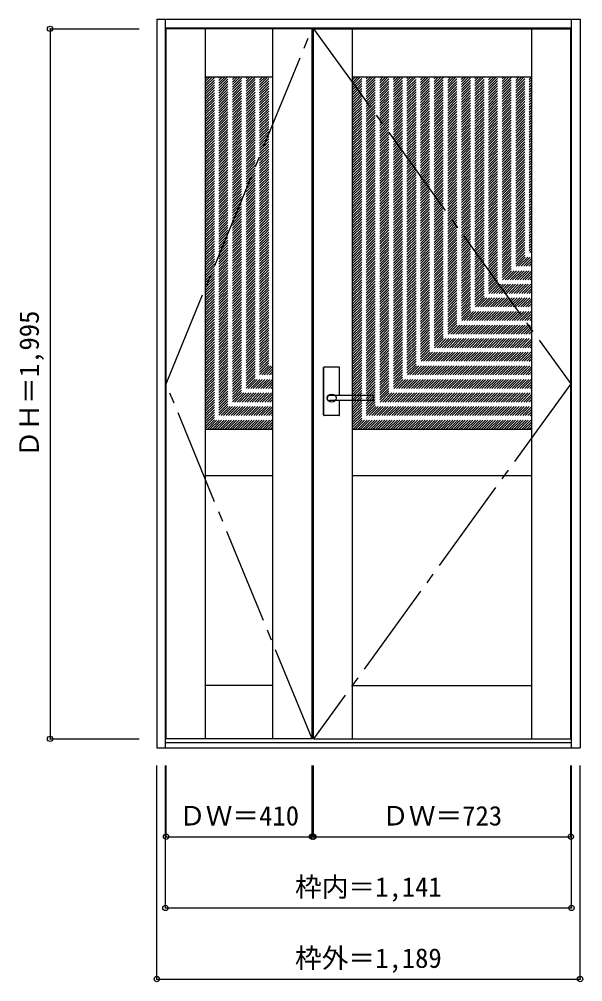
# Model space of a CAD drawing. Units: millimetres, scale not verified. Extents: x -905 to 678, y -1886 to 818.
import ezdxf
from ezdxf.enums import TextEntityAlignment as Align

# ---------------------------------------------------------------- set-up
doc = ezdxf.new("R2010")
doc.units = ezdxf.units.MM
doc.header["$LTSCALE"] = 30
doc.header["$PDMODE"] = 32
doc.header["$PDSIZE"] = 15
doc.linetypes.add('CHAIN2', pattern=[12, 9, -1, 1, -1])
doc.linetypes.add('DASHED1', pattern=[1.8, 1.2, -0.6])
doc.layers.add('0-0', color=4, linetype='DASHED1')
doc.layers.add('0-1_寸法', color=7, linetype='Continuous')
doc.styles.add('ＭＳ ゴシック', font='')
doc.styles.get('ＭＳ ゴシック').set_extended_font_data('MS Gothic')

msp = doc.modelspace()

# ---------------------------------------------------------------- linework, layer by layer
at = {"layer": '0-0', "color": 3, "linetype": 'Continuous'}
for p, q in [((-518.46, 818), (-518.46, -1229)), ((-518.46, 818), (670.54, 818)), ((-494.46, -1229), (-494.46, 818)), ((646.54, -1229), (646.54, 818)), ((670.54, 818), (670.54, -1229)), ((-494.46, 794), (646.54, 794)), ((-492.46, -1204), (-492.46, 791)), ((-82.46, 791), (-492.46, 791)), ((-382.46, 791), (-382.46, -1204)), ((-192.46, -1204), (-192.46, 791)), ((-82.46, -1204), (-82.46, 791)), ((-78.46, -1204), (-78.46, 791)), ((-78.46, 791), (644.54, 791)), ((31.54, -1204), (31.54, 791)), ((534.54, -1204), (534.54, 791)), ((644.54, -1204), (644.54, 791)), ((-382.46, 656), (-192.46, 656)), ((31.54, 656), (534.54, 656)), ((-49.96, -294), (-49.96, -161)), ((-6.46, -159.5), (-48.46, -159.5)), ((-4.96, -239.5), (-4.96, -161)), ((90.54, -252.5), (90.54, -240.5)), ((89.54, -253.5), (-32.46, -253.5)), ((-4.96, -294), (-4.96, -253.5)), ((-6.46, -295.5), (-48.46, -295.5)), ((-382.46, -334), (-192.46, -334)), ((31.54, -334), (534.54, -334)), ((-382.46, -464), (-192.46, -464)), ((31.54, -464), (534.54, -464)), ((-192.46, -1054), (-382.46, -1054)), ((31.54, -1054), (534.54, -1054)), ((-494.46, -1214), (646.54, -1214)), ((-82.46, -1204), (-492.46, -1204)), ((-78.46, -1204), (644.54, -1204)), ((-518.46, -1229), (670.54, -1229))]:
    msp.add_line(p, q, dxfattribs=at)
at = {"layer": '0-0'}
for p, q in [((-382.46, 466), (-192.46, 656)), ((-382.46, 473.07), (-199.53, 656)), ((-382.46, 480.14), (-206.61, 656)), ((-382.46, 487.21), (-213.68, 656)), ((-382.46, 494.29), (-220.75, 656)), ((-382.46, 501.36), (-227.82, 656)), ((-382.46, 508.43), (-234.89, 656)), ((-382.46, 515.5), (-241.96, 656)), ((-382.46, 522.57), (-249.03, 656)), ((-382.46, 529.64), (-256.1, 656)), ((-382.46, 536.71), (-263.17, 656)), ((-382.46, 543.78), (-270.25, 656)), ((-382.46, 550.85), (-277.32, 656)), ((-382.46, 557.92), (-284.39, 656)), ((-382.46, 565), (-291.46, 656)), ((-382.46, 572.07), (-298.53, 656)), ((-382.46, 579.14), (-305.6, 656)), ((-382.46, 586.21), (-312.67, 656)), ((-382.46, 593.28), (-319.74, 656)), ((-382.46, 600.35), (-326.81, 656)), ((-382.46, 607.42), (-333.89, 656)), ((-382.46, 614.49), (-340.96, 656)), ((-382.46, 621.56), (-348.03, 656)), ((-382.46, 628.64), (-355.1, 656)), ((-382.46, 635.71), (-362.17, 656)), ((-382.46, 642.78), (-369.24, 656)), ((-382.46, 649.85), (-376.31, 656)), ((31.54, 159.8), (527.74, 656)), ((31.54, 166.87), (520.67, 656)), ((31.54, 173.94), (513.6, 656)), ((31.54, 181.01), (506.53, 656)), ((31.54, 188.08), (499.46, 656)), ((31.54, 195.15), (492.39, 656)), ((31.54, 202.22), (485.31, 656)), ((31.54, 209.29), (478.24, 656)), ((31.54, 216.36), (471.17, 656)), ((31.54, 223.44), (464.1, 656)), ((31.54, 230.51), (457.03, 656)), ((31.54, 237.58), (449.96, 656)), ((31.54, 244.65), (442.89, 656)), ((31.54, 251.72), (435.82, 656)), ((31.54, 258.79), (428.75, 656)), ((31.54, 265.86), (421.67, 656)), ((31.54, 272.93), (414.6, 656)), ((31.54, 280), (407.53, 656)), ((31.54, 287.08), (400.46, 656)), ((31.54, 294.15), (393.39, 656)), ((31.54, 301.22), (386.32, 656)), ((31.54, 308.29), (379.25, 656)), ((31.54, 315.36), (372.18, 656)), ((31.54, 322.43), (365.11, 656)), ((31.54, 329.5), (358.04, 656)), ((31.54, 336.57), (350.96, 656)), ((31.54, 343.64), (343.89, 656)), ((31.54, 350.72), (336.82, 656)), ((31.54, 357.79), (329.75, 656)), ((31.54, 364.86), (322.68, 656)), ((31.54, 371.93), (315.61, 656)), ((31.54, 379), (308.54, 656)), ((31.54, 386.07), (301.47, 656)), ((31.54, 393.14), (294.4, 656)), ((31.54, 400.21), (287.32, 656)), ((31.54, 407.28), (280.25, 656)), ((31.54, 414.35), (273.18, 656)), ((31.54, 421.43), (266.11, 656)), ((31.54, 428.5), (259.04, 656)), ((31.54, 435.57), (251.97, 656)), ((31.54, 442.64), (244.9, 656)), ((31.54, 449.71), (237.83, 656)), ((31.54, 456.78), (230.76, 656)), ((31.54, 463.85), (223.68, 656)), ((31.54, 470.92), (216.61, 656)), ((31.54, 477.99), (209.54, 656)), ((31.54, 485.07), (202.47, 656)), ((31.54, 492.14), (195.4, 656)), ((31.54, 499.21), (188.33, 656)), ((31.54, 506.28), (181.26, 656)), ((31.54, 513.35), (174.19, 656)), ((31.54, 520.42), (167.12, 656)), ((31.54, 527.49), (160.05, 656)), ((31.54, 534.56), (152.97, 656)), ((31.54, 541.63), (145.9, 656)), ((31.54, 548.7), (138.83, 656)), ((31.54, 555.78), (131.76, 656)), ((31.54, 562.85), (124.69, 656)), ((31.54, 569.92), (117.62, 656)), ((31.54, 576.99), (110.55, 656)), ((31.54, 584.06), (103.48, 656)), ((31.54, 591.13), (96.41, 656)), ((31.54, 598.2), (89.33, 656)), ((31.54, 605.27), (82.26, 656)), ((31.54, 612.34), (75.19, 656)), ((31.54, 619.42), (68.12, 656)), ((31.54, 626.49), (61.05, 656)), ((31.54, 633.56), (53.98, 656)), ((31.54, 640.63), (46.91, 656)), ((31.54, 647.7), (39.84, 656)), ((31.54, 654.77), (32.77, 656)), ((31.54, 152.73), (534.54, 655.73)), ((-382.46, 458.93), (-192.46, 648.93)), ((-382.46, 451.86), (-192.46, 641.86)), ((-382.46, 444.79), (-192.46, 634.79)), ((-382.46, 437.72), (-192.46, 627.72)), ((31.54, 145.65), (534.54, 648.65)), ((31.54, 138.58), (534.54, 641.58)), ((31.54, 131.51), (534.54, 634.51)), ((31.54, 124.44), (534.54, 627.44)), ((-382.46, 430.65), (-192.46, 620.65)), ((-382.46, 423.57), (-192.46, 613.57)), ((-382.46, 416.5), (-192.46, 606.5)), ((-382.46, 409.43), (-192.46, 599.43)), ((31.54, 117.37), (534.54, 620.37)), ((31.54, 110.3), (534.54, 613.3)), ((31.54, 103.23), (534.54, 606.23)), ((31.54, 96.16), (534.54, 599.16)), ((-382.46, 402.36), (-192.46, 592.36)), ((-382.46, 395.29), (-192.46, 585.29)), ((-382.46, 388.22), (-192.46, 578.22)), ((-382.46, 381.15), (-192.46, 571.15)), ((31.54, 89.09), (534.54, 592.09)), ((31.54, 82.01), (534.54, 585.01)), ((31.54, 74.94), (534.54, 577.94)), ((31.54, 67.87), (534.54, 570.87)), ((-382.46, 374.08), (-192.46, 564.08)), ((-382.46, 367.01), (-192.46, 557.01)), ((-382.46, 359.93), (-192.46, 549.93)), ((-382.46, 352.86), (-192.46, 542.86)), ((31.54, 60.8), (534.54, 563.8)), ((31.54, 53.73), (534.54, 556.73)), ((31.54, 46.66), (534.54, 549.66)), ((31.54, 39.59), (534.54, 542.59)), ((-382.46, 345.79), (-192.46, 535.79)), ((-382.46, 338.72), (-192.46, 528.72)), ((-382.46, 331.65), (-192.46, 521.65)), ((-382.46, 324.58), (-192.46, 514.58)), ((31.54, 32.52), (534.54, 535.52)), ((31.54, 25.45), (534.54, 528.45)), ((31.54, 18.37), (534.54, 521.37)), ((31.54, 11.3), (534.54, 514.3)), ((-382.46, 317.51), (-192.46, 507.51)), ((-382.46, 310.44), (-192.46, 500.44)), ((-382.46, 303.37), (-192.46, 493.37)), ((31.54, 4.23), (534.54, 507.23)), ((31.54, -2.84), (534.54, 500.16)), ((31.54, -9.91), (534.54, 493.09)), ((-382.46, 296.3), (-192.46, 486.3)), ((-382.46, 289.22), (-192.46, 479.22)), ((-382.46, 282.15), (-192.46, 472.15)), ((-382.46, 275.08), (-192.46, 465.08)), ((31.54, -16.98), (534.54, 486.02)), ((31.54, -24.05), (534.54, 478.95)), ((31.54, -31.12), (534.54, 471.88)), ((31.54, -38.19), (534.54, 464.81)), ((-382.46, 268.01), (-192.46, 458.01)), ((-382.46, 260.94), (-192.46, 450.94)), ((-382.46, 253.87), (-192.46, 443.87)), ((-382.46, 246.8), (-192.46, 436.8)), ((31.54, -45.26), (534.54, 457.74)), ((31.54, -52.34), (534.54, 450.66)), ((31.54, -59.41), (534.54, 443.59)), ((31.54, -66.48), (534.54, 436.52)), ((-382.46, 239.73), (-192.46, 429.73)), ((-382.46, 232.66), (-192.46, 422.66)), ((-382.46, 225.58), (-192.46, 415.58)), ((-382.46, 218.51), (-192.46, 408.51)), ((31.54, -73.55), (534.54, 429.45)), ((31.54, -80.62), (534.54, 422.38)), ((31.54, -87.69), (534.54, 415.31)), ((31.54, -94.76), (534.54, 408.24)), ((-382.46, 211.44), (-192.46, 401.44)), ((-382.46, 204.37), (-192.46, 394.37)), ((-382.46, 197.3), (-192.46, 387.3)), ((-382.46, 190.23), (-192.46, 380.23)), ((31.54, -101.83), (534.54, 401.17)), ((31.54, -108.9), (534.54, 394.1)), ((31.54, -115.98), (534.54, 387.02)), ((31.54, -123.05), (534.54, 379.95)), ((-382.46, 183.16), (-192.46, 373.16)), ((-382.46, 176.09), (-192.46, 366.09)), ((-382.46, 169.02), (-192.46, 359.02)), ((-382.46, 161.94), (-192.46, 351.94)), ((31.54, -130.12), (534.54, 372.88)), ((31.54, -137.19), (534.54, 365.81)), ((31.54, -144.26), (534.54, 358.74)), ((31.54, -151.33), (534.54, 351.67)), ((-382.46, 154.87), (-192.46, 344.87)), ((-382.46, 147.8), (-192.46, 337.8)), ((-382.46, 140.73), (-192.46, 330.73)), ((31.54, -158.4), (534.54, 344.6)), ((31.54, -165.47), (534.54, 337.53)), ((31.54, -172.54), (534.54, 330.46)), ((-382.46, 133.66), (-192.46, 323.66)), ((-382.46, 126.59), (-192.46, 316.59)), ((-382.46, 119.52), (-192.46, 309.52)), ((-382.46, 112.45), (-192.46, 302.45)), ((31.54, -179.62), (534.54, 323.38)), ((31.54, -186.69), (534.54, 316.31)), ((31.54, -193.76), (534.54, 309.24)), ((31.54, -200.83), (534.54, 302.17)), ((-382.46, 105.38), (-192.46, 295.38)), ((-382.46, 98.31), (-192.46, 288.31)), ((-382.46, 91.23), (-192.46, 281.23)), ((-382.46, 84.16), (-192.46, 274.16)), ((31.54, -207.9), (534.54, 295.1)), ((31.54, -214.97), (534.54, 288.03)), ((31.54, -222.04), (534.54, 280.96)), ((31.54, -229.11), (534.54, 273.89)), ((-382.46, 77.09), (-192.46, 267.09)), ((-382.46, 70.02), (-192.46, 260.02)), ((-382.46, 62.95), (-192.46, 252.95)), ((-382.46, 55.88), (-192.46, 245.88)), ((31.54, -236.18), (534.54, 266.82)), ((31.54, -243.25), (534.54, 259.75)), ((31.54, -250.33), (534.54, 252.67)), ((31.54, -257.4), (534.54, 245.6)), ((-382.46, 48.81), (-192.46, 238.81)), ((-382.46, 41.74), (-192.46, 231.74)), ((-382.46, 34.67), (-192.46, 224.67)), ((-382.46, 27.59), (-192.46, 217.59)), ((31.54, -264.47), (534.54, 238.53)), ((31.54, -271.54), (534.54, 231.46)), ((31.54, -278.61), (534.54, 224.39)), ((31.54, -285.68), (534.54, 217.32)), ((-382.46, 20.52), (-192.46, 210.52)), ((-382.46, 13.45), (-192.46, 203.45)), ((-382.46, 6.38), (-192.46, 196.38)), ((31.54, -292.75), (534.54, 210.25)), ((31.54, -299.82), (534.54, 203.18)), ((31.54, -306.89), (534.54, 196.11)), ((-382.46, -0.69), (-192.46, 189.31)), ((-382.46, -7.76), (-192.46, 182.24)), ((-382.46, -14.83), (-192.46, 175.17)), ((-382.46, -21.9), (-192.46, 168.1)), ((31.54, -313.97), (534.54, 189.03)), ((31.54, -321.04), (534.54, 181.96)), ((31.54, -328.11), (534.54, 174.89)), ((32.72, -334), (534.54, 167.82)), ((-382.46, -28.97), (-192.46, 161.03)), ((-382.46, -36.05), (-192.46, 153.95)), ((-382.46, -43.12), (-192.46, 146.88)), ((-382.46, -50.19), (-192.46, 139.81)), ((39.79, -334), (534.54, 160.75)), ((46.86, -334), (534.54, 153.68)), ((53.93, -334), (534.54, 146.61)), ((61, -334), (534.54, 139.54)), ((-382.46, -57.26), (-192.46, 132.74)), ((-382.46, -64.33), (-192.46, 125.67)), ((-382.46, -71.4), (-192.46, 118.6)), ((-382.46, -78.47), (-192.46, 111.53)), ((68.07, -334), (534.54, 132.47)), ((75.14, -334), (534.54, 125.4)), ((82.21, -334), (534.54, 118.32)), ((89.28, -334), (534.54, 111.25)), ((-382.46, -85.54), (-192.46, 104.46)), ((-382.46, -92.61), (-192.46, 97.39)), ((-382.46, -99.68), (-192.46, 90.32)), ((-382.46, -106.76), (-192.46, 83.24)), ((96.36, -334), (534.54, 104.18)), ((103.43, -334), (534.54, 97.11)), ((110.5, -334), (534.54, 90.04)), ((117.57, -334), (534.54, 82.97)), ((-382.46, -113.83), (-192.46, 76.17)), ((-382.46, -120.9), (-192.46, 69.1)), ((-382.46, -127.97), (-192.46, 62.03)), ((-382.46, -135.04), (-192.46, 54.96)), ((124.64, -334), (534.54, 75.9)), ((131.71, -334), (534.54, 68.83)), ((138.78, -334), (534.54, 61.76)), ((145.85, -334), (534.54, 54.68)), ((-382.46, -142.11), (-192.46, 47.89)), ((-382.46, -149.18), (-192.46, 40.82)), ((-382.46, -156.25), (-192.46, 33.75)), ((152.92, -334), (534.54, 47.61)), ((159.99, -334), (534.54, 40.54)), ((167.07, -334), (534.54, 33.47)), ((-382.46, -163.32), (-192.46, 26.68)), ((-382.46, -170.4), (-192.46, 19.6)), ((-382.46, -177.47), (-192.46, 12.53)), ((-382.46, -184.54), (-192.46, 5.46)), ((174.14, -334), (534.54, 26.4)), ((181.21, -334), (534.54, 19.33)), ((188.28, -334), (534.54, 12.26)), ((195.35, -334), (534.54, 5.19)), ((-382.46, -191.61), (-192.46, -1.61)), ((-382.46, -198.68), (-192.46, -8.68)), ((-382.46, -205.75), (-192.46, -15.75)), ((-382.46, -212.82), (-192.46, -22.82)), ((202.42, -334), (534.54, -1.88)), ((209.49, -334), (534.54, -8.96)), ((216.56, -334), (534.54, -16.03)), ((223.63, -334), (534.54, -23.1)), ((-382.46, -219.89), (-192.46, -29.89)), ((-382.46, -226.96), (-192.46, -36.96)), ((-382.46, -234.03), (-192.46, -44.03)), ((-382.46, -241.11), (-192.46, -51.11)), ((230.71, -334), (534.54, -30.17)), ((237.78, -334), (534.54, -37.24)), ((244.85, -334), (534.54, -44.31)), ((251.92, -334), (534.54, -51.38)), ((-382.46, -248.18), (-192.46, -58.18)), ((-382.46, -255.25), (-192.46, -65.25)), ((-382.46, -262.32), (-192.46, -72.32)), ((-382.46, -269.39), (-192.46, -79.39)), ((258.99, -334), (534.54, -58.45)), ((266.06, -334), (534.54, -65.52)), ((273.13, -334), (534.54, -72.59)), ((280.2, -334), (534.54, -79.67)), ((-382.46, -276.46), (-192.46, -86.46)), ((-382.46, -283.53), (-192.46, -93.53)), ((-382.46, -290.6), (-192.46, -100.6)), ((-382.46, -297.67), (-192.46, -107.67)), ((287.27, -334), (534.54, -86.74)), ((294.34, -334), (534.54, -93.81)), ((301.42, -334), (534.54, -100.88)), ((308.49, -334), (534.54, -107.95)), ((-382.46, -304.75), (-192.46, -114.75)), ((-382.46, -311.82), (-192.46, -121.82)), ((-382.46, -318.89), (-192.46, -128.89)), ((315.56, -334), (534.54, -115.02)), ((322.63, -334), (534.54, -122.09)), ((329.7, -334), (534.54, -129.16)), ((-382.46, -325.96), (-192.46, -135.96)), ((-382.46, -333.03), (-192.46, -143.03)), ((-376.36, -334), (-192.46, -150.1)), ((-369.29, -334), (-192.46, -157.17)), ((336.77, -334), (534.54, -136.23)), ((343.84, -334), (534.54, -143.31)), ((350.91, -334), (534.54, -150.38)), ((357.98, -334), (534.54, -157.45)), ((-362.22, -334), (-192.46, -164.24)), ((-355.15, -334), (-192.46, -171.31)), ((-348.08, -334), (-192.46, -178.39)), ((-341.01, -334), (-192.46, -185.46)), ((365.06, -334), (534.54, -164.52)), ((372.13, -334), (534.54, -171.59)), ((379.2, -334), (534.54, -178.66)), ((386.27, -334), (534.54, -185.73)), ((-333.94, -334), (-192.46, -192.53)), ((-326.86, -334), (-192.46, -199.6)), ((-319.79, -334), (-192.46, -206.67)), ((-312.72, -334), (-192.46, -213.74)), ((393.34, -334), (534.54, -192.8)), ((400.41, -334), (534.54, -199.87)), ((407.48, -334), (534.54, -206.95)), ((414.55, -334), (534.54, -214.02)), ((-305.65, -334), (-192.46, -220.81)), ((-298.58, -334), (-192.46, -227.88)), ((-291.51, -334), (-192.46, -234.95)), ((-284.44, -334), (-192.46, -242.02)), ((421.62, -334), (534.54, -221.09)), ((428.7, -334), (534.54, -228.16)), ((435.77, -334), (534.54, -235.23)), ((442.84, -334), (534.54, -242.3)), ((-277.37, -334), (-192.46, -249.1)), ((-270.3, -334), (-192.46, -256.17)), ((-263.23, -334), (-192.46, -263.24)), ((-256.15, -334), (-192.46, -270.31)), ((449.91, -334), (534.54, -249.37)), ((456.98, -334), (534.54, -256.44)), ((464.05, -334), (534.54, -263.51)), ((-249.08, -334), (-192.46, -277.38)), ((-242.01, -334), (-192.46, -284.45)), ((-234.94, -334), (-192.46, -291.52)), ((471.12, -334), (534.54, -270.58)), ((478.19, -334), (534.54, -277.66)), ((485.26, -334), (534.54, -284.73)), ((492.33, -334), (534.54, -291.8)), ((-227.87, -334), (-192.46, -298.59)), ((-220.8, -334), (-192.46, -305.66)), ((-213.73, -334), (-192.46, -312.74)), ((-206.66, -334), (-192.46, -319.81)), ((499.41, -334), (534.54, -298.87)), ((506.48, -334), (534.54, -305.94)), ((513.55, -334), (534.54, -313.01)), ((520.62, -334), (534.54, -320.08)), ((-199.59, -334), (-192.46, -326.88)), ((-192.51, -334), (-192.46, -333.95)), ((527.69, -334), (534.54, -327.15))]:
    msp.add_line(p, q, dxfattribs=at)
at = {"layer": '0-0', "linetype": 'Continuous'}
for p, q in [((-49.46, -294), (-49.46, -161)), ((-6.46, -160), (-48.46, -160)), ((-5.46, -239.5), (-5.46, -161)), ((-5.46, -294), (-5.46, -253.5)), ((-6.46, -295), (-48.46, -295))]:
    msp.add_line(p, q, dxfattribs=at)
at = {"layer": '0-0', "color": 7, "linetype": 'CHAIN2'}
for points in [[(-82.46, -1204), (-492.46, -206.5), (-82.46, 791)], [(-78.46, 791), (644.54, -206.5), (-78.46, -1204)]]:
    msp.add_lwpolyline(points, dxfattribs=at)
at = {"layer": '0-0', "color": 3, "linetype": 'Continuous'}
msp.add_lwpolyline([(89.54, -239.5), (-32.28, -239.5), (-32.46, -239.5)], dxfattribs=at)
for centre, radius, start, end in [((-48.46, -161), 1.5, 90, 180), ((-6.46, -161), 1.5, 0, 90), ((89.54, -240.5), 1, 0, 90), ((89.54, -252.5), 1, 270, 0), ((-48.46, -294), 1.5, 180, 270), ((-6.46, -294), 1.5, 270, 0)]:
    msp.add_arc(centre, radius, start, end, dxfattribs=at)
at = {"layer": '0-0', "linetype": 'Continuous'}
for centre, start, end in [((-48.46, -161), 90, 180), ((-6.46, -161), 0, 90), ((-48.46, -294), 180, 270), ((-6.46, -294), 270, 0)]:
    msp.add_arc(centre, 1, start, end, dxfattribs=at)
at = {"layer": '0-0', "color": 3, "linetype": 'Continuous'}
msp.add_ellipse((-27.46, -246.5), major_axis=(-13, 0), ratio=0.865384, dxfattribs=at)
msp.add_ellipse((-32.46, -246.5), major_axis=(-8, 0), ratio=0.875, start_param=4.712389, end_param=7.8539816, dxfattribs=at)
at = {"layer": '0-1_寸法', "color": 4}
for p, q in [((-818.46, 791), (-818.46, -1204)), ((-818.46, 791), (-568.46, 791)), ((-818.46, -1204), (-568.46, -1204)), ((-518.46, -1879), (-518.46, -1279)), ((-494.46, -1679), (-494.46, -1279)), ((-492.46, -1479), (-492.46, -1279)), ((-82.46, -1479), (-82.46, -1279)), ((644.54, -1479), (644.54, -1279)), ((646.54, -1679), (646.54, -1279)), ((670.54, -1879), (670.54, -1279)), ((-78.46, -1479), (644.54, -1479)), ((-494.46, -1679), (646.54, -1679)), ((-518.46, -1879), (670.54, -1879))]:
    msp.add_line(p, q, dxfattribs=at)
msp.add_lwpolyline([(-492.46, -1479), (-82.46, -1479), (-78.46, -1479), (-78.46, -1279)], dxfattribs=at)
at = {"layer": '0-1_寸法'}
for p in [(-818.46, 791), (-818.46, -1204), (-492.46, -1479), (-82.46, -1479), (-78.46, -1479), (644.54, -1479), (-494.46, -1679), (646.54, -1679), (-518.46, -1879), (670.54, -1879)]:
    msp.add_point(p, dxfattribs=at)

# ---------------------------------------------------------------- texts
at = {"layer": '0-1_寸法', "style": 'ＭＳ ゴシック'}
msp.add_text('ＤＨ＝1,995', height=54.99, rotation=90, dxfattribs=at).set_placement((-833.46, -412.75), align=Align.BOTTOM_LEFT)
for s, p in [('ＤＷ＝410', (-456.21, -1464)), ('ＤＷ＝723', (114.29, -1464)), ('枠内＝1,141', (-130.21, -1664)), ('枠外＝1,189', (-130.21, -1864))]:
    msp.add_text(s, height=54.99, dxfattribs=at).set_placement(p, align=Align.BOTTOM_LEFT)

doc.saveas('drawing.dxf')
